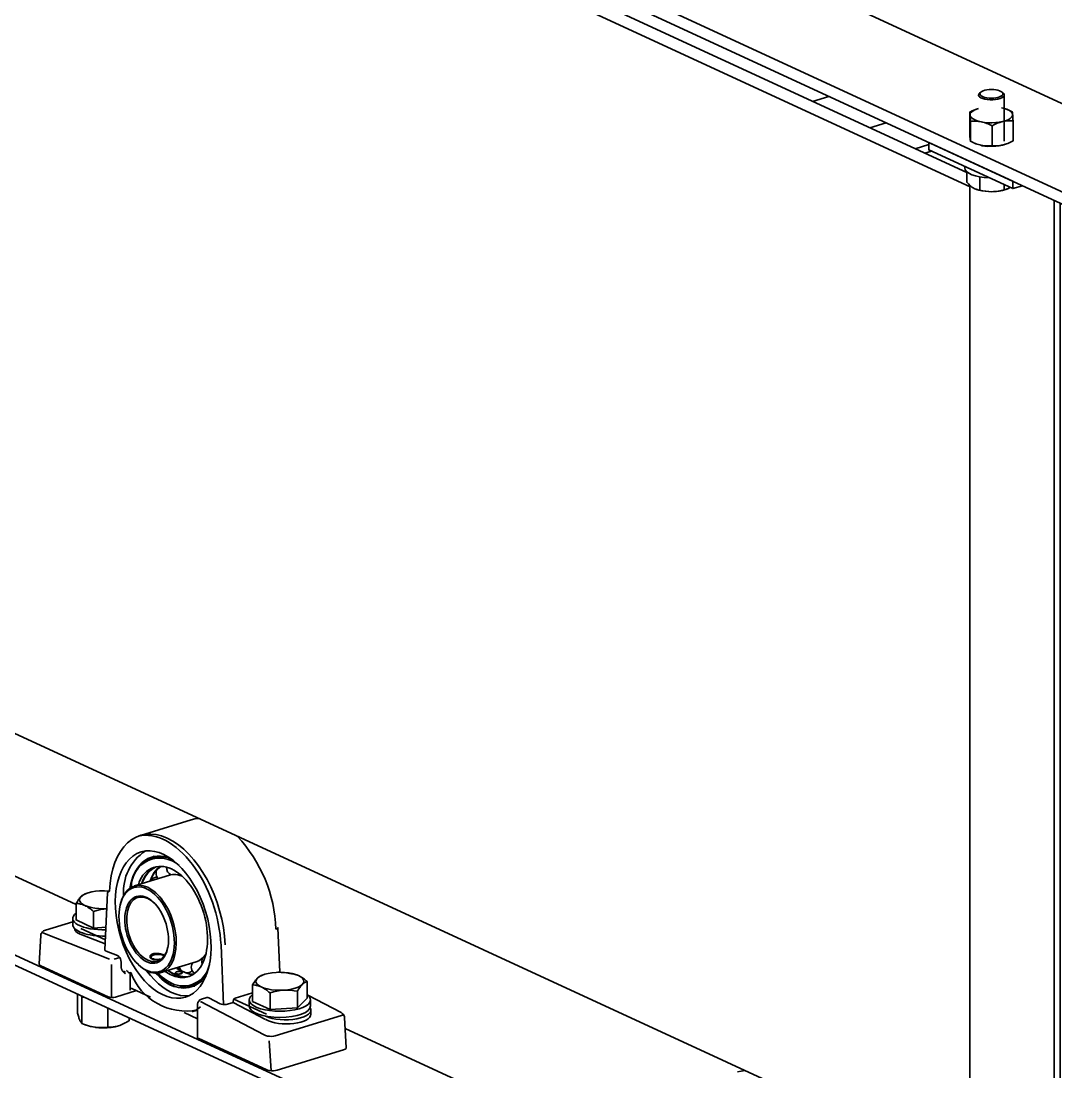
# Model space of a CAD drawing. Header units: millimetres. Extents: x -8400 to 8400, y -5940 to 5940.
# Drawn here: x 3602.8 to 3929.8, y 1988.8 to 2320.7 of the extents above; entities that cross this region are included whole.
import ezdxf

# ---------------------------------------------------------------- set-up
doc = ezdxf.new("R2010")
doc.units = ezdxf.units.MM
doc.layers.add('粗实线层', color=7, linetype='Continuous', lineweight=35)

msp = doc.modelspace()

# ---------------------------------------------------------------- linework, layer by layer
at = {"layer": '粗实线层', "linetype": 'Continuous', "lineweight": 35}
for points in [[(3458.919, 2512.749), (4426.231, 2066.534)], [(3415.693, 2508.759), (3413.26, 2507.561), (3412.732, 2507.206), (3412.27, 2506.703), (3411.911, 2506.092), (3411.683, 2505.421), (3411.605, 2504.743), (3411.605, 2502.846), (5429.862, 1571.839), (5429.862, 1573.736)], [(3412.133, 2506.502), (5430.389, 1575.495)], [(3902.669, 2268.335), (3431.926, 2485.485), (3437.148, 2487.08), (3901.648, 2272.809)], [(3906.048, 2298.27), (3905.674, 2297.953), (3905.411, 2297.647), (3905.323, 2297.328), (3905.414, 2297.009), (3905.679, 2296.704), (3906.107, 2296.426), (3906.68, 2296.187), (3907.372, 2295.999), (3908.153, 2295.868), (3908.99, 2295.802), (3909.845, 2295.802), (3910.682, 2295.868), (3911.463, 2295.999), (3912.155, 2296.187), (3912.728, 2296.426), (3913.156, 2296.704), (3913.421, 2297.009), (3913.512, 2297.328), (3913.424, 2297.647), (3913.161, 2297.953), (3912.787, 2298.27)], [(3913.512, 2282.787), (3913.512, 2297.33)], [(3852.842, 2295.32), (3858.035, 2296.906)], [(3905.323, 2293.087), (3904.391, 2292.762), (3903.639, 2292.377), (3903.093, 2291.946), (3902.772, 2291.484), (3902.689, 2291.008), (3902.825, 2290.57), (3903.161, 2290.148), (3903.688, 2289.754), (3904.389, 2289.401), (3905.242, 2289.099), (3906.223, 2288.857), (3907.3, 2288.682), (3908.442, 2288.581), (3909.613, 2288.555), (3910.779, 2288.606), (3911.902, 2288.732), (3912.951, 2288.93), (3913.892, 2289.193), (3914.697, 2289.513), (3915.342, 2289.881), (3915.807, 2290.286), (3916.078, 2290.715), (3916.146, 2291.154), (3916.006, 2291.599), (3915.658, 2292.028), (3915.114, 2292.427), (3914.391, 2292.784), (3913.512, 2293.087)], [(3912.612, 2293.305), (3913.047, 2293.208), (3913.483, 2293.09), (3913.537, 2293.074), (3913.592, 2293.058), (3913.646, 2293.042), (3913.701, 2293.025), (3913.81, 2292.99), (3913.918, 2292.955), (3914.134, 2292.88), (3914.348, 2292.803), (3914.775, 2292.635), (3915.198, 2292.454), (3915.617, 2292.26), (3916.033, 2292.056), (3916.061, 2291.927), (3916.089, 2291.741), (3916.103, 2291.623), (3916.118, 2291.486), (3916.132, 2291.33), (3916.146, 2291.154), (3916.149, 2291.107), (3916.153, 2291.059), (3916.157, 2291.009), (3916.161, 2290.959), (3916.168, 2290.854), (3916.175, 2290.745), (3916.189, 2290.514), (3916.203, 2290.266), (3916.231, 2289.728), (3916.259, 2289.139)], [(3914.436, 2292.769), (3914.214, 2292.854)], [(3876.161, 2288.545), (3870.96, 2286.956)], [(3909.643, 2281.313), (3909.227, 2281.276), (3908.808, 2281.252), (3908.385, 2281.243), (3907.958, 2281.248), (3907.744, 2281.257), (3907.528, 2281.27), (3907.42, 2281.278), (3907.311, 2281.288), (3907.257, 2281.293), (3907.202, 2281.299), (3907.148, 2281.304), (3907.093, 2281.31), (3906.657, 2281.37), (3906.223, 2281.448), (3905.79, 2281.545), (3905.358, 2281.661), (3904.928, 2281.795), (3904.499, 2281.946), (3904.285, 2282.028), (3904.071, 2282.113), (3903.965, 2282.158), (3903.858, 2282.203), (3903.751, 2282.249), (3903.645, 2282.296), (3903.221, 2282.491), (3902.802, 2282.698), (3902.802, 2288.992), (3903.221, 2289.028), (3903.645, 2289.052), (3903.751, 2289.056), (3903.858, 2289.059), (3903.965, 2289.061), (3904.071, 2289.062), (3904.285, 2289.061), (3904.499, 2289.056), (3904.928, 2289.034), (3905.358, 2288.994), (3905.79, 2288.935), (3906.223, 2288.857), (3906.657, 2288.759), (3907.093, 2288.642), (3907.148, 2288.626), (3907.202, 2288.61), (3907.257, 2288.593), (3907.311, 2288.576), (3907.42, 2288.542), (3907.528, 2288.506), (3907.744, 2288.432), (3907.958, 2288.354), (3908.385, 2288.187), (3908.808, 2288.005), (3909.227, 2287.812), (3909.643, 2287.607)], [(3885.311, 2280.344), (3889.606, 2281.656)], [(3916.169, 2267.754), (3889.614, 2280.005), (3889.614, 2282.344), (3916.169, 2270.094), (3916.169, 2267.754), (3919.221, 2268.687)], [(3904.399, 2281.984), (3904.621, 2281.899)], [(3909.162, 2281.147), (3908.213, 2281.111), (3907.316, 2281.171), (3906.509, 2281.325), (3905.829, 2281.565)], [(3906.223, 2281.448), (3907.3, 2281.274), (3908.442, 2281.172), (3909.613, 2281.146), (3910.779, 2281.197), (3911.902, 2281.324), (3912.951, 2281.521), (3913.613, 2281.696), (3914.214, 2281.899), (3914.357, 2281.954)], [(3888.355, 2278.935), (3890.495, 2279.589)], [(3888.358, 2278.936), (3890.499, 2279.59)], [(3901.004, 2274.751), (3901.004, 2274.314)], [(3901.648, 2273.101), (3901.648, 2269.795), (3902.15, 2269.259), (3902.657, 2268.775), (3902.912, 2268.554), (3903.169, 2268.351), (3903.298, 2268.255), (3903.428, 2268.164), (3903.493, 2268.12), (3903.558, 2268.078), (3903.623, 2268.036), (3903.688, 2267.996), (3903.948, 2267.848), (3904.206, 2267.719), (3904.463, 2267.61), (3904.719, 2267.519), (3905.226, 2267.386), (3905.728, 2267.311), (3905.728, 2271.475)], [(3902.666, 2268.767), (3902.666, 1901.074), (3902.599, 1900.448), (3902.403, 1899.824), (3902.092, 1899.245), (3901.687, 1898.749), (3901.215, 1898.371), (3900.708, 1898.137), (3889.614, 1894.747), (3916.169, 1882.497)], [(3904.496, 2267.597), (3904.621, 2267.55), (3905.458, 2267.279), (3906.403, 2267.063), (3907.429, 2266.908), (3908.509, 2266.818), (3909.613, 2266.796), (3910.108, 2266.812), (3910.6, 2266.846), (3911.089, 2266.898), (3911.575, 2266.968), (3912.541, 2267.155), (3913.497, 2267.396), (3913.497, 2268.987)], [(3914.214, 2267.55), (3914.413, 2267.626)], [(3929.221, 2264.069), (3929.221, 1888.824), (3929.155, 1888.198), (3928.959, 1887.574), (3928.648, 1886.995), (3928.243, 1886.499), (3927.77, 1886.121), (3927.264, 1885.886), (3916.169, 1882.497), (3916.169, 1880.157), (3931.179, 1884.743), (3931.179, 2263.165)], [(3442.557, 2168.632), (3902.669, 1956.385)], [(5429.862, 1180.004), (5429.862, 1181.902), (3411.605, 2112.909), (3427.906, 2117.889)], [(3411.605, 2112.909), (3411.605, 2111.011), (3411.713, 2110.278), (3412.025, 2109.692), (3412.506, 2109.317), (5429.848, 1178.732)], [(3620.203, 2041.706), (3532.629, 2082.103)], [(3656.567, 2068.388), (3640.513, 2063.483)], [(3658.95, 2068.811), (3657.741, 2068.671), (3656.568, 2068.389)], [(3644.851, 2056.909), (3642.849, 2055.793)], [(3640.803, 2048.175), (3641.39, 2049.566), (3642.099, 2050.796), (3642.921, 2051.848), (3643.846, 2052.711), (3644.863, 2053.373)], [(3640.903, 2048.205), (3641.441, 2049.468), (3642.081, 2050.597), (3642.815, 2051.578), (3643.638, 2052.403), (3644.539, 2053.063), (3645.51, 2053.55)], [(3646.898, 2053.695), (3645.869, 2052.843), (3644.954, 2051.767), (3644.169, 2050.482), (3643.524, 2049.005)], [(3645.741, 2052.879), (3644.862, 2051.717), (3644.12, 2050.412), (3643.582, 2049.163)], [(3649.721, 2050.9), (3638.616, 2047.507)], [(3653.684, 2050.574), (3652.655, 2050.925), (3651.644, 2051.098), (3650.661, 2051.089), (3649.72, 2050.899)], [(3623.416, 2045.132), (3622.919, 2044.943), (3622.522, 2044.756), (3622.328, 2044.637), (3622.132, 2044.496), (3621.935, 2044.335), (3621.736, 2044.15), (3621.686, 2044.101), (3621.637, 2044.05), (3621.612, 2044.024), (3621.587, 2043.997), (3621.562, 2043.971), (3621.538, 2043.944), (3621.439, 2043.832), (3621.34, 2043.716), (3621.144, 2043.47), (3620.949, 2043.205), (3620.562, 2042.626), (3620.179, 2041.99)], [(3630.015, 2040.331), (3628.699, 2040.295), (3627.386, 2040.346), (3626.116, 2040.481), (3624.928, 2040.697), (3623.858, 2040.988), (3622.939, 2041.344), (3622.198, 2041.754), (3621.659, 2042.206), (3621.336, 2042.686), (3621.241, 2043.181), (3621.375, 2043.674), (3621.736, 2044.15), (3622.312, 2044.596), (3623.085, 2044.998), (3624.032, 2045.343), (3625.125, 2045.621), (3626.329, 2045.824), (3627.609, 2045.945), (3629.167, 2045.978), (3630.71, 2045.89)], [(3630.708, 2045.838), (3630.256, 2045.615), (3630.087, 2045.325), (3629.303, 2027.298)], [(3625.699, 2034.221), (3620.179, 2036.767), (3620.179, 2041.99), (3620.518, 2041.97), (3620.859, 2041.936), (3620.945, 2041.925), (3621.031, 2041.913), (3621.118, 2041.9), (3621.203, 2041.885), (3621.376, 2041.853), (3621.548, 2041.817), (3621.895, 2041.73), (3622.242, 2041.622), (3622.59, 2041.494), (3622.939, 2041.344), (3623.289, 2041.171), (3623.641, 2040.976), (3623.685, 2040.95), (3623.729, 2040.924), (3623.773, 2040.897), (3623.817, 2040.87), (3623.905, 2040.816), (3623.992, 2040.76), (3624.166, 2040.646), (3624.34, 2040.527), (3624.684, 2040.277), (3625.025, 2040.012), (3625.363, 2039.734), (3625.699, 2039.443)], [(3634.128, 2041.537), (3634.056, 2041.21)], [(3644.913, 2042.09), (3643.868, 2042.953), (3642.796, 2043.575)], [(3629.614, 2034.458), (3625.699, 2034.221), (3625.699, 2039.443), (3626.762, 2039.768), (3627.835, 2040.031), (3628.375, 2040.136), (3628.919, 2040.221), (3629.869, 2040.321)], [(3619.136, 2036.217), (3610.516, 2033.583), (3610.183, 2033.462), (3609.878, 2033.291), (3609.583, 2033.05), (3609.33, 2032.755), (3609.167, 2032.476), (3609.069, 2032.173), (3609.052, 2032.033), (3609.052, 2031.889)], [(3619.136, 2037.289), (3619.136, 2035.339)], [(3639.253, 2014.461), (3632.65, 2012.444), (3632.07, 2012.328), (3631.416, 2012.305), (3630.788, 2012.378), (3630.283, 2012.535), (3609.044, 2022.332), (3608.725, 2022.521), (3608.531, 2022.733), (3608.475, 2022.956), (3609.02, 2031.852)], [(3609.388, 2032.834), (3609.685, 2032.686), (3630.735, 2024.368)], [(3629.386, 2029.211), (3621.481, 2032.335), (3620.847, 2032.626), (3620.341, 2032.948), (3619.972, 2033.294), (3619.748, 2033.657), (3619.673, 2034.032), (3619.673, 2034.146)], [(3629.442, 2030.508), (3621.716, 2034.071)], [(3666.752, 2010.045), (3665.968, 2028.799)], [(3629.303, 2027.298), (3629.397, 2027.101), (3629.683, 2026.932), (3633.302, 2025.502), (3633.642, 2025.287), (3633.951, 2024.931), (3634.198, 2024.47), (3634.357, 2023.953), (3634.412, 2023.432), (3634.412, 2022.046), (3634.415, 2021.946), (3634.42, 2021.848), (3634.43, 2021.751), (3634.443, 2021.657), (3634.46, 2021.564), (3634.48, 2021.473), (3634.492, 2021.429), (3634.504, 2021.384), (3634.517, 2021.34), (3634.531, 2021.297), (3634.593, 2021.129), (3634.664, 2020.97), (3634.745, 2020.821), (3634.834, 2020.679), (3634.881, 2020.611), (3634.93, 2020.544), (3634.981, 2020.479), (3635.033, 2020.416), (3635.14, 2020.294), (3635.251, 2020.177), (3635.365, 2020.065), (3635.481, 2019.956), (3635.54, 2019.902), (3635.599, 2019.849), (3635.628, 2019.823), (3635.658, 2019.796), (3635.673, 2019.783), (3635.688, 2019.77), (3635.703, 2019.757), (3635.717, 2019.743)], [(3632.194, 2024.386), (3633.956, 2024.924)], [(3648.072, 2025.648), (3648.017, 2025.673), (3647.937, 2025.709), (3647.852, 2025.745), (3647.763, 2025.781), (3647.668, 2025.816), (3647.62, 2025.834), (3647.57, 2025.851), (3647.52, 2025.869), (3647.469, 2025.886), (3647.365, 2025.919), (3647.257, 2025.951), (3647.147, 2025.982), (3647.034, 2026.012), (3647.006, 2026.02), (3646.977, 2026.027), (3646.947, 2026.034), (3646.918, 2026.041), (3646.859, 2026.055), (3646.8, 2026.069), (3646.682, 2026.094), (3646.562, 2026.118), (3646.441, 2026.14), (3646.318, 2026.159), (3646.257, 2026.169), (3646.195, 2026.177), (3646.133, 2026.185), (3646.071, 2026.192), (3645.947, 2026.205), (3645.824, 2026.215), (3645.702, 2026.222), (3645.58, 2026.226), (3645.46, 2026.228), (3645.34, 2026.226), (3645.28, 2026.224), (3645.221, 2026.221), (3645.163, 2026.218), (3645.105, 2026.213), (3644.992, 2026.202), (3644.881, 2026.187), (3644.773, 2026.17), (3644.668, 2026.149), (3644.616, 2026.136), (3644.566, 2026.124), (3644.541, 2026.117), (3644.516, 2026.11), (3644.491, 2026.103), (3644.467, 2026.096), (3644.372, 2026.065), (3644.282, 2026.031), (3644.196, 2025.994), (3644.115, 2025.954), (3644.038, 2025.911), (3643.966, 2025.866), (3643.898, 2025.818), (3643.837, 2025.768), (3643.781, 2025.716), (3643.731, 2025.663), (3643.686, 2025.608), (3643.646, 2025.551), (3643.637, 2025.536), (3643.629, 2025.522), (3643.621, 2025.507), (3643.613, 2025.493), (3643.598, 2025.463), (3643.585, 2025.434), (3643.563, 2025.374), (3643.548, 2025.314), (3643.538, 2025.255), (3643.534, 2025.195), (3643.535, 2025.165), (3643.537, 2025.135), (3643.54, 2025.105), (3643.545, 2025.075), (3643.56, 2025.016), (3643.581, 2024.959), (3643.607, 2024.902), (3643.639, 2024.847), (3643.677, 2024.794), (3643.721, 2024.742), (3643.745, 2024.717), (3643.771, 2024.692), (3643.798, 2024.668), (3643.827, 2024.644), (3643.887, 2024.599), (3643.953, 2024.556), (3644.024, 2024.515), (3644.101, 2024.477), (3644.182, 2024.442), (3644.268, 2024.411), (3644.357, 2024.382), (3644.45, 2024.356), (3644.548, 2024.333), (3644.649, 2024.313), (3644.675, 2024.309), (3644.701, 2024.304), (3644.728, 2024.3), (3644.754, 2024.296), (3644.808, 2024.289), (3644.862, 2024.283), (3644.972, 2024.272), (3645.085, 2024.264), (3645.2, 2024.259), (3645.317, 2024.257), (3645.377, 2024.257), (3645.436, 2024.257), (3645.497, 2024.259), (3645.557, 2024.261), (3645.679, 2024.266), (3645.802, 2024.274), (3645.924, 2024.285), (3646.047, 2024.297), (3646.17, 2024.312), (3646.294, 2024.328), (3646.325, 2024.332), (3646.356, 2024.337), (3646.387, 2024.341), (3646.417, 2024.346), (3646.479, 2024.356), (3646.54, 2024.366), (3646.728, 2024.4)], [(3644.059, 2025.408), (3643.751, 2025.147), (3643.589, 2024.96), (3643.534, 2024.764)], [(3648.038, 2025.426), (3647.91, 2025.513), (3647.755, 2025.594), (3647.273, 2025.759), (3646.682, 2025.863), (3646.035, 2025.897), (3645.39, 2025.858), (3644.806, 2025.749), (3644.332, 2025.58), (3644.013, 2025.367), (3643.875, 2025.127), (3643.932, 2024.883), (3644.178, 2024.656), (3644.592, 2024.466), (3645.136, 2024.331), (3645.763, 2024.262)], [(3658.08, 2023.54), (3658.966, 2023.908), (3659.785, 2024.45), (3660.528, 2025.159), (3661.184, 2026.025)], [(3631.345, 2012.309), (3631.345, 2022.758)], [(3639.675, 2022.82), (3639.917, 2022.589)], [(3646.976, 2020.147), (3658.08, 2023.54)], [(3651.884, 2021.646), (3653.244, 2020.783), (3654.613, 2020.156), (3655.972, 2019.775), (3657.302, 2019.644)], [(3652.017, 2021.487), (3652.996, 2020.912), (3654.834, 2020.042), (3656.703, 2019.496)], [(3634.991, 2020.467), (3635.375, 2020.453), (3635.773, 2020.214)], [(3637.218, 2020.097), (3637.218, 2014.619), (3637.29, 2014.977), (3637.484, 2015.172), (3637.749, 2015.154), (3643.694, 2012.413)], [(3655.97, 2012.896), (3654.599, 2012.826), (3653.188, 2012.97), (3651.751, 2013.327), (3650.3, 2013.894), (3648.927, 2014.619), (3647.564, 2015.522), (3646.224, 2016.595), (3644.918, 2017.83), (3643.656, 2019.215), (3642.449, 2020.74)], [(3655.434, 2018.775), (3654.222, 2018.755), (3652.973, 2018.953), (3651.702, 2019.366), (3650.427, 2019.989), (3649.162, 2020.815)], [(3656.069, 2018.989), (3654.992, 2018.85), (3653.876, 2018.893), (3652.734, 2019.118), (3651.576, 2019.521), (3650.415, 2020.099), (3649.264, 2020.845)], [(3679.184, 2019.407), (3678.687, 2019.218), (3678.29, 2019.031), (3678.095, 2018.911), (3677.899, 2018.771), (3677.702, 2018.61), (3677.504, 2018.425), (3677.454, 2018.375), (3677.405, 2018.325), (3677.38, 2018.298), (3677.355, 2018.272), (3677.33, 2018.246), (3677.305, 2018.219), (3677.206, 2018.108), (3677.107, 2017.991), (3676.912, 2017.745), (3676.716, 2017.48), (3676.33, 2016.901), (3675.947, 2016.264)], [(3683.377, 2020.22), (3683.927, 2020.242), (3684.473, 2020.243), (3685.017, 2020.222), (3685.558, 2020.182), (3686.63, 2020.049), (3687.694, 2019.853), (3688.032, 2019.834), (3688.374, 2019.8), (3688.46, 2019.789), (3688.546, 2019.776), (3688.632, 2019.763), (3688.718, 2019.749), (3688.89, 2019.717), (3689.063, 2019.681), (3689.409, 2019.594), (3689.756, 2019.486), (3690.104, 2019.358), (3690.454, 2019.207), (3690.804, 2019.035), (3691.156, 2018.84), (3691.2, 2018.814), (3691.244, 2018.788), (3691.288, 2018.761), (3691.332, 2018.735), (3691.419, 2018.68), (3691.507, 2018.624), (3691.681, 2018.51), (3691.854, 2018.391), (3692.198, 2018.141), (3692.539, 2017.876), (3692.878, 2017.598), (3693.213, 2017.307)], [(3690.001, 2019.398), (3689.977, 2019.407)], [(3655.151, 2015.675), (3657.687, 2015.875)], [(3681.466, 2008.496), (3675.947, 2011.042), (3675.947, 2016.264), (3676.285, 2016.245), (3676.627, 2016.211), (3676.713, 2016.2), (3676.799, 2016.187), (3676.885, 2016.174), (3676.971, 2016.16), (3677.144, 2016.128), (3677.316, 2016.092), (3677.662, 2016.004), (3678.009, 2015.897), (3678.357, 2015.769), (3678.706, 2015.618), (3679.057, 2015.445), (3679.409, 2015.251), (3679.453, 2015.225), (3679.497, 2015.199), (3679.541, 2015.172), (3679.585, 2015.145), (3679.673, 2015.091), (3679.76, 2015.035), (3679.934, 2014.921), (3680.107, 2014.802), (3680.451, 2014.552), (3680.792, 2014.287), (3681.131, 2014.009), (3681.466, 2013.718)], [(3690.1, 2014.24), (3690.483, 2014.878), (3690.87, 2015.457), (3691.065, 2015.721), (3691.261, 2015.968), (3691.458, 2016.194), (3691.657, 2016.401), (3691.706, 2016.449), (3691.756, 2016.495), (3691.781, 2016.518), (3691.806, 2016.541), (3691.83, 2016.563), (3691.855, 2016.585), (3691.954, 2016.669), (3692.053, 2016.747), (3692.249, 2016.887), (3692.444, 2017.007), (3692.83, 2017.19), (3693.213, 2017.307), (3693.213, 2012.085), (3690.1, 2009.017)], [(3620.641, 2013.306), (3620.641, 2007.344), (3620.813, 2006.685), (3620.985, 2006.084), (3621.072, 2005.808), (3621.159, 2005.551), (3621.247, 2005.314), (3621.336, 2005.097), (3621.358, 2005.046), (3621.38, 2004.996), (3621.391, 2004.971), (3621.403, 2004.948), (3621.413, 2004.924), (3621.424, 2004.901), (3621.469, 2004.811), (3621.513, 2004.727), (3621.6, 2004.576), (3621.687, 2004.446), (3621.86, 2004.242), (3622.03, 2004.103)], [(3622.03, 2012.364), (3621.942, 2012.712)], [(3622.559, 2012.431), (3622.03, 2012.364), (3622.03, 2004.103), (3623.037, 2003.699), (3624.052, 2003.356), (3624.564, 2003.21), (3625.078, 2003.083), (3625.596, 2002.977), (3626.116, 2002.891), (3627.386, 2002.756), (3628.699, 2002.706), (3630.015, 2002.741), (3631.296, 2002.862), (3632.5, 2003.065), (3633.592, 2003.343)], [(3669.848, 2010.699), (3669.831, 2011.096), (3669.903, 2011.521), (3670.129, 2011.885), (3670.451, 2012.091), (3675.947, 2013.77)], [(3670.041, 2011.779), (3680.303, 2007.046)], [(3674.904, 2011.564), (3674.904, 2009.614)], [(3705.004, 2005.833), (3705.014, 2005.926), (3705.015, 2006.018), (3704.957, 2006.333), (3704.826, 2006.632), (3704.677, 2006.872), (3704.501, 2007.087), (3704.299, 2007.272), (3704.076, 2007.428), (3704.008, 2007.468), (3703.94, 2007.506), (3693.379, 2013.075)], [(3694.256, 2009.614), (3694.256, 2011.564)], [(3630.201, 2008.896), (3630.201, 2002.934), (3629.197, 2002.818), (3628.182, 2002.765), (3627.671, 2002.766), (3627.155, 2002.786), (3626.896, 2002.804), (3626.637, 2002.828), (3626.572, 2002.835), (3626.507, 2002.842), (3626.442, 2002.849), (3626.377, 2002.857), (3626.246, 2002.874), (3626.116, 2002.891), (3624.671, 2003.168), (3623.416, 2003.553), (3622.877, 2003.759)], [(3656.818, 2007.782), (3658.203, 2008.436), (3659.503, 2009.305)], [(3657.478, 2007.959), (3658.586, 2008.298)], [(3659.453, 2011.058), (3679.575, 2000.446), (3680.056, 2000.249), (3680.637, 2000.106), (3681.277, 2000.026), (3681.934, 2000.015), (3682.564, 2000.074), (3683.123, 2000.198), (3704.007, 2006.579), (3704.377, 2006.72), (3704.663, 2006.891)], [(3694.372, 2007.006), (3694.372, 2008.284)], [(3636.984, 2005.767), (3636.984, 2005.006), (3636.568, 2004.743), (3636.148, 2004.491), (3636.042, 2004.43), (3635.937, 2004.37), (3635.831, 2004.311), (3635.725, 2004.254), (3635.513, 2004.141), (3635.301, 2004.033), (3634.876, 2003.831), (3634.45, 2003.648), (3634.022, 2003.485), (3633.592, 2003.343), (3633.162, 2003.222), (3632.73, 2003.123), (3632.676, 2003.112), (3632.622, 2003.101), (3632.568, 2003.091), (3632.514, 2003.081), (3632.406, 2003.062), (3632.298, 2003.045), (3632.085, 2003.014), (3631.872, 2002.988), (3631.449, 2002.95), (3631.03, 2002.929), (3630.614, 2002.924), (3630.201, 2002.934)], [(3658.586, 2005.543), (3654.298, 2007.521)], [(3634.209, 2003.553), (3634.242, 2003.566)], [(3792.795, 1962.091), (3705.253, 2002.473)], [(3681.779, 1989.167), (3681.233, 1998.568)], [(3831.564, 1989.186), (3830.355, 1989.045), (3829.182, 1988.763)]]:
    msp.add_lwpolyline(points, dxfattribs=at)
for points in [[(3904.621, 2292.854), (3904.478, 2292.799), (3904.213, 2292.695), (3903.391, 2292.329), (3902.576, 2291.909), (3902.576, 2285.614), (3902.604, 2285.024), (3902.632, 2284.485), (3902.646, 2284.239), (3902.661, 2284.008), (3902.674, 2283.795), (3902.689, 2283.599, 0.0264102), (3902.802, 2282.698)], [(3902.802, 2288.992), (3902.774, 2289.582), (3902.746, 2290.121), (3902.732, 2290.368), (3902.718, 2290.599), (3902.703, 2290.812), (3902.689, 2291.008, 0.0263692), (3902.576, 2291.909)], [(3905.728, 2267.311, 0.070375), (3909.613, 2266.796), (3910.779, 2266.848), (3911.902, 2266.974), (3912.951, 2267.172), (3913.892, 2267.435), (3914.697, 2267.755), (3915.342, 2268.123), (3915.108, 2267.969), (3914.873, 2267.835), (3914.844, 2267.819), (3914.814, 2267.804), (3914.785, 2267.789), (3914.755, 2267.775), (3914.697, 2267.746), (3914.638, 2267.719), (3914.522, 2267.669), (3914.406, 2267.623), (3914.176, 2267.544), (3913.948, 2267.481), (3913.722, 2267.432), (3913.497, 2267.396)], [(3684.548, 2020.24), (3683.959, 2034.333), (3683.801, 2034.084), (3683.338, 2033.871, 0.1802581), (3671.149, 2063.184)], [(3645.924, 2019.947), (3647.351, 2018.68), (3648.817, 2017.635), (3650.3, 2016.827, 0.497081), (3662.279, 2022.665)], [(3636.066, 2020.848), (3636.081, 2020.842), (3636.136, 2020.809), (3636.227, 2020.742), (3636.342, 2020.634), (3636.47, 2020.488), (3636.573, 2020.348), (3636.682, 2020.181), (3636.952, 2020.072), (3637.449, 2020.156, 0.3684406), (3658.586, 2008.371)], [(3661.426, 2019.647, -0.4183675), (3650.3, 2016.233), (3649.025, 2016.91), (3647.76, 2017.758), (3646.519, 2018.769), (3645.31, 2019.935)], [(3654.681, 2020.132, 0.126129), (3655.933, 2020.189, 0.1105271), (3656.891, 2020.733)], [(3705.026, 2005.898), (3705.571, 1996.503), (3705.473, 1996.22), (3705.153, 1995.96), (3704.643, 1995.748), (3683.759, 1989.368), (3683.198, 1989.238), (3682.566, 1989.168), (3681.907, 1989.161), (3681.264, 1989.219), (3680.683, 1989.337), (3680.202, 1989.508), (3658.963, 1999.305), (3658.683, 1999.492), (3658.586, 1999.704), (3658.586, 2010.153, -0.3297945), (3659.777, 2011.763), (3661.539, 2012.301), (3661.801, 2012.32), (3662.079, 2012.228), (3665.697, 2010.319), (3666.091, 2010.165), (3666.574, 2010.065), (3667.099, 2010.028), (3667.614, 2010.059), (3668.07, 2010.155), (3669.848, 2010.699), (3680.067, 2005.309)]]:
    msp.add_lwpolyline(points, format="xyb", dxfattribs=at)
for points in [[(3916.259, 2289.139), (3915.444, 2289.181), (3914.622, 2289.167), (3914.208, 2289.135), (3913.791, 2289.086), (3913.372, 2289.018), (3912.951, 2288.93), (3912.846, 2288.905), (3912.74, 2288.879), (3912.635, 2288.851), (3912.529, 2288.822), (3912.319, 2288.762), (3912.109, 2288.696), (3911.692, 2288.553), (3911.278, 2288.392), (3910.456, 2288.026), (3909.643, 2287.607), (3909.643, 2281.313), (3910.458, 2281.27), (3911.28, 2281.284), (3911.694, 2281.316), (3912.111, 2281.365), (3912.53, 2281.434), (3912.951, 2281.521), (3913.057, 2281.546), (3913.162, 2281.572), (3913.268, 2281.6), (3913.373, 2281.629), (3913.583, 2281.69), (3913.792, 2281.755), (3914.21, 2281.899), (3914.624, 2282.059), (3915.445, 2282.425), (3916.259, 2282.844)], [(3651.834, 2019.821), (3651.903, 2019.793), (3651.98, 2019.768), (3652.02, 2019.756), (3652.062, 2019.746), (3652.084, 2019.741), (3652.106, 2019.736), (3652.128, 2019.731), (3652.151, 2019.727), (3652.243, 2019.713), (3652.34, 2019.702), (3652.365, 2019.7), (3652.39, 2019.698), (3652.415, 2019.697), (3652.441, 2019.695), (3652.492, 2019.693), (3652.543, 2019.692), (3652.645, 2019.693), (3652.748, 2019.697), (3652.774, 2019.699), (3652.8, 2019.701), (3652.826, 2019.703), (3652.851, 2019.705), (3652.901, 2019.71), (3652.951, 2019.716), (3653, 2019.723), (3653.048, 2019.731), (3653.072, 2019.735), (3653.096, 2019.74), (3653.119, 2019.744), (3653.142, 2019.749), (3653.231, 2019.769), (3653.314, 2019.793), (3653.353, 2019.805), (3653.391, 2019.818), (3653.409, 2019.825), (3653.427, 2019.832), (3653.444, 2019.839), (3653.461, 2019.846), (3653.522, 2019.876), (3653.575, 2019.907), (3653.588, 2019.915), (3653.599, 2019.923), (3653.61, 2019.932), (3653.62, 2019.94), (3653.639, 2019.957), (3653.655, 2019.974), (3653.681, 2020.009), (3653.696, 2020.044), (3653.701, 2020.062), (3653.702, 2020.08), (3653.701, 2020.098), (3653.697, 2020.116), (3653.691, 2020.134), (3653.683, 2020.152), (3653.672, 2020.17), (3653.658, 2020.188), (3653.624, 2020.222), (3653.58, 2020.256), (3653.568, 2020.264), (3653.555, 2020.273), (3653.541, 2020.281), (3653.527, 2020.289), (3653.498, 2020.305), (3653.466, 2020.32), (3653.397, 2020.349), (3653.321, 2020.376), (3653.301, 2020.382), (3653.28, 2020.388), (3653.26, 2020.394), (3653.239, 2020.4), (3653.195, 2020.411), (3653.15, 2020.422), (3653.104, 2020.432), (3653.058, 2020.441), (3653.034, 2020.445), (3653.009, 2020.449), (3652.985, 2020.453), (3652.96, 2020.457), (3652.86, 2020.469), (3652.758, 2020.477), (3652.707, 2020.48), (3652.655, 2020.482), (3652.63, 2020.483), (3652.604, 2020.483), (3652.577, 2020.483), (3652.552, 2020.483), (3652.45, 2020.48), (3652.35, 2020.473), (3652.325, 2020.471), (3652.301, 2020.468), (3652.276, 2020.465), (3652.252, 2020.462), (3652.205, 2020.455), (3652.159, 2020.447), (3652.07, 2020.428), (3651.987, 2020.405), (3651.967, 2020.399), (3651.947, 2020.393), (3651.928, 2020.386), (3651.91, 2020.379), (3651.874, 2020.365), (3651.84, 2020.35), (3651.809, 2020.334), (3651.779, 2020.318), (3651.751, 2020.3), (3651.725, 2020.283), (3651.68, 2020.246), (3651.645, 2020.207), (3651.631, 2020.187), (3651.62, 2020.167), (3651.611, 2020.146), (3651.604, 2020.125), (3651.598, 2020.084), (3651.603, 2020.043), (3651.606, 2020.032), (3651.609, 2020.022), (3651.613, 2020.012), (3651.617, 2020.002), (3651.628, 2019.982), (3651.642, 2019.962), (3651.658, 2019.943), (3651.676, 2019.924), (3651.686, 2019.915), (3651.697, 2019.906), (3651.708, 2019.896), (3651.72, 2019.887), (3651.773, 2019.853)], [(3691.657, 2016.401), (3691.081, 2015.954), (3690.307, 2015.553), (3689.36, 2015.208), (3688.268, 2014.93), (3687.063, 2014.727), (3685.783, 2014.606), (3684.466, 2014.57), (3683.153, 2014.621), (3681.884, 2014.756), (3680.696, 2014.972), (3679.626, 2015.263), (3678.706, 2015.618), (3677.966, 2016.028), (3677.426, 2016.481), (3677.104, 2016.961), (3677.008, 2017.456), (3677.143, 2017.948), (3677.504, 2018.425), (3678.08, 2018.871), (3678.853, 2019.273), (3679.8, 2019.618), (3680.893, 2019.896), (3682.097, 2020.099), (3683.377, 2020.22), (3684.694, 2020.255), (3686.007, 2020.205), (3687.277, 2020.069), (3688.465, 2019.853), (3689.534, 2019.563), (3690.454, 2019.207), (3691.195, 2018.797), (3691.734, 2018.345), (3692.057, 2017.864), (3692.152, 2017.37), (3692.017, 2016.877)], [(3685.783, 2014.606), (3685.921, 2014.613), (3686.058, 2014.62), (3686.127, 2014.622), (3686.196, 2014.625), (3686.265, 2014.626), (3686.334, 2014.628), (3686.608, 2014.631), (3686.881, 2014.629), (3687.426, 2014.608), (3687.966, 2014.569), (3689.038, 2014.435), (3690.1, 2014.24), (3690.1, 2009.017), (3681.466, 2008.496), (3681.466, 2013.718), (3682.53, 2014.042), (3683.602, 2014.305), (3684.143, 2014.411), (3684.687, 2014.496), (3685.233, 2014.562)]]:
    msp.add_lwpolyline(points, close=True, dxfattribs=at)
for centre, radius, start, end in [((3650.556, 2045.714), 15.412, 123.62305, 184.55937), ((3647.094, 2047.186), 9.524, 72.79437, 180.82294), ((3646.644, 2047.308), 9.014, 47.67572, 181.41418), ((3646.995, 2046.474), 7.215, 62.73516, 168.55325), ((3647.966, 2051.566), 2.524, 130.23761, 224.0837), ((3651.283, 2053.29), 2.524, 176.50392, 244.2171), ((3645.749, 2047.718), 2.524, 88.46605, 148.75454), ((3651.283, 2053.29), 2.524, 294.75811, 307.95677), ((3662.417, 2023.676), 2.51, 120.62461, 124.5499), ((3655.195, 2022.603), 2.524, 195.77993, 236.42203), ((3659.108, 2021.941), 2.524, 150.53436, 234.40483), ((3659.11, 2021.948), 2.517, 69.69012, 76.18856), ((3662.425, 2023.665), 2.524, 153.88433, 198.61508), ((3653.8, 2024.618), 9.22, 210.48274, 323.87435)]:
    msp.add_arc(centre, radius, start, end, dxfattribs=at)
for centre, major_axis, ratio in [((3909.418, 2297.71), (-3.662, 0), 0.3754299), ((3647.69, 2035.322), (-7.007, 22.934), 0.5850501), ((3642.47, 2033.727), (-4.057, 13.28), 0.5850736), ((3642.469, 2033.727), (-3.197, 10.462), 0.5850275)]:
    msp.add_ellipse(centre, major_axis=major_axis, ratio=ratio, dxfattribs=at)
for centre, major_axis, ratio, start_param, end_param in [((3909.377, 2274.3), (-8.385, 0.014), 0.3755358, 6.2831803, 7.7830779), ((3648.996, 2035.722), (-8.483, 27.761), 0.5850556, 4.2935601, 7.3102016), ((3647.691, 2035.325), (-8.484, 27.759), 0.5850729, 4.3018957, 6.2429115), ((3650.312, 2036.094), (-6.283, 20.545), 0.5846134, 5.8006834, 7.1409905), ((3650.301, 2036.12), (-5.286, 17.3), 0.5850552, 2.4828101, 5.8019541), ((3642.776, 2033.875), (-4.156, 13.632), 0.586192, 5.8013539, 7.0909698), ((3642.796, 2033.827), (-3.073, 10.058), 0.5849989, 5.8018274, 10.2305944), ((3642.796, 2033.827), (-4.178, 13.679), 0.5850546, 2.3358767, 5.8020183), ((3628.808, 2037.288), (-9.692, 0.002), 0.3754748, 5.8145034, 7.9339322), ((3628.825, 2035.344), (9.704, 0.005), 0.3753916, 3.1415616, 4.7813071), ((3684.58, 2011.564), (9.674, 0), 0.3754308, 2.6730292, 6.7516973), ((3684.58, 2009.614), (-9.701, 0), 0.3754262, 0.000073, 3.1415906), ((3686.314, 2008.285), (-8.066, 0.001), 0.3754979, 0.6837355, 3.3884381), ((3686.315, 2007.22), (-8.04, 0.255), 0.4075366, 0.6963717, 3.1542709)]:
    msp.add_ellipse(centre, major_axis=major_axis, ratio=ratio, start_param=start_param, end_param=end_param, dxfattribs=at)

doc.saveas('drawing.dxf')
